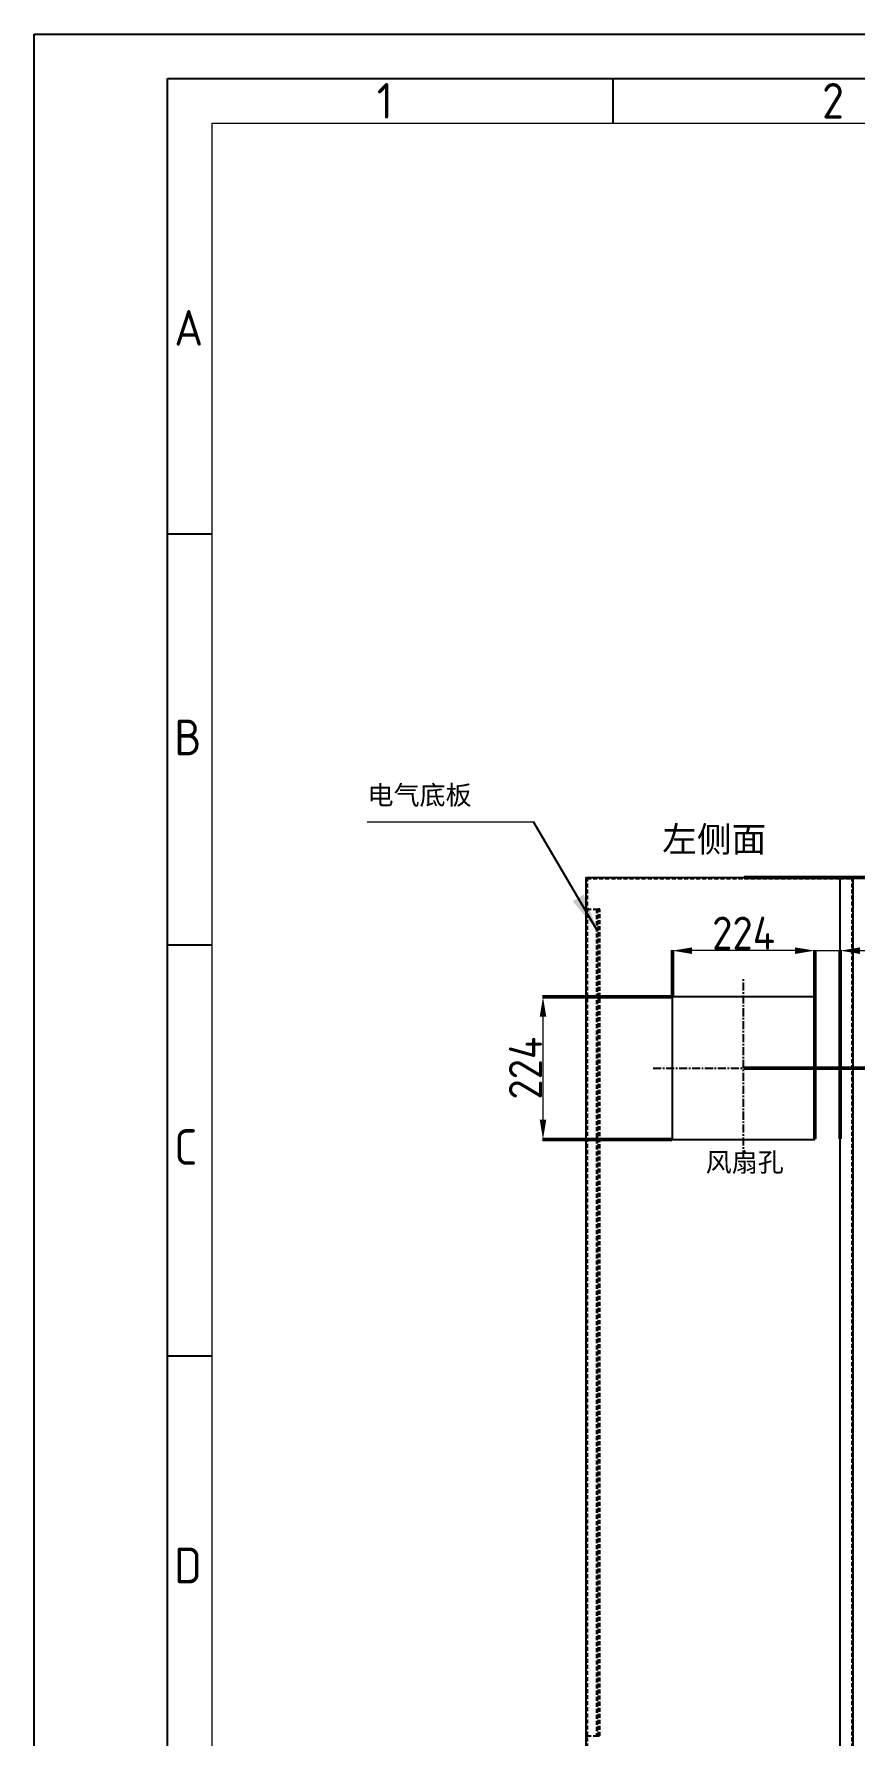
# Model space of a CAD drawing. Header units: millimetres. Extents: x 11314 to 23260, y 1528 to 5686.
# Drawn here: x 12059 to 13350, y 3010 to 5686 of the extents above; entities that cross this region are included whole.
import ezdxf

# ---------------------------------------------------------------- set-up
doc = ezdxf.new("R2010")
doc.units = ezdxf.units.MM
doc.linetypes.add('CENTERX2', pattern=[20.32, 12.7, -2.54, 2.54, -2.54])
doc.linetypes.add('HIDDEN', pattern=[9.525, 6.35, -3.175])
for name, color, linetype, lineweight in [('AM_0', 7, 'Continuous', 50), ('AM_5', 3, 'Continuous', 25), ('AM_BOR', 7, 'Continuous', 50)]:
    doc.layers.add(name, color=color, linetype=linetype, lineweight=lineweight)
doc.styles.get("Standard").update_dxf_attribs({"font": 'ISOCP.SHX', "bigfont": 'gbcbig.shx'})
doc.dimstyles.new('AM_GB', dxfattribs={"dimtxt": 3.5, "dimasz": 3.5, "dimexe": 1, "dimexo": 1, "dimgap": 1.5, "dimtad": 1, "dimdsep": 46, "dimtxsty": 'Standard', "dimcen": 0, "dimclrd": 256, "dimclre": 256, "dimclrt": 2, "dimadec": 0, "dimazin": 2, "dimtp": 0.1, "dimtm": 0.1, "dimtfac": 0.71, "dimtdec": 3, "dimtmove": 0, "dimatfit": 3, "dimfxl": 1, "dimlwd": -1, "dimlwe": -1, "dimarcsym": 0})
doc.dimstyles.new('SLDDIMSTYLE5', dxfattribs={"dimtxt": 0.18, "dimasz": 61.2, "dimexe": 0, "dimexo": 0.0625, "dimgap": 0, "dimtad": 0, "dimtih": 1, "dimtoh": 1, "dimdec": 0, "dimrnd": 1e-09, "dimzin": 0, "dimdsep": 46, "dimtxsty": 'Standard', "dimsah": 1, "dimcen": 0.09, "dimadec": 0, "dimazin": 0, "dimtfac": 61.2, "dimtdec": 0, "dimtofl": 0, "dimtmove": 0, "dimatfit": 3, "dimfxl": 1, "dimfrac": 2, "dimtolj": 1, "dimtzin": 0, "dimarcsym": 0})

# ---------------------------------------------------------------- blocks, each defined once
blk = doc.blocks.new('JG-A3')
at = {"layer": 'AM_BOR', "color": 1, "lineweight": 25}
for p, q in [((0, 297), (420, 297)), ((0, 0), (0, 297)), ((15, 292), (415, 292)), ((15, 5), (15, 292)), ((65, 292), (65, 287)), ((20, 240.83), (15, 240.83)), ((20, 194.66), (15, 194.66)), ((20, 148.5), (15, 148.5))]:
    blk.add_line(p, q, dxfattribs=at)
at = {"layer": 'AM_BOR', "color": 50, "lineweight": 20}
for p, q in [((20, 287), (410, 287)), ((20, 10), (20, 287))]:
    blk.add_line(p, q, dxfattribs=at)
at = {"layer": 'AM_BOR', "color": 1, "lineweight": 25}
for s, p in [('1', (38.5, 287.5)), ('2', (88.5, 287.5)), ('A', (15.75, 262)), ('B', (15.75, 216)), ('C', (15.75, 170)), ('D', (15.75, 123))]:
    blk.add_text(s, height=4, dxfattribs=at).set_placement(p)
blk = doc.blocks.new('*D229')
at = {"layer": 'AM_0', "color": 3, "linetype": 'ByBlock', "transparency": 16777216}
for p, q in [((13062.5, 4172.7), (13062.5, 4245.5)), ((13286.5, 4172.7), (13286.5, 4245.5))]:
    blk.add_line(p, q, dxfattribs=at)
at = {"layer": 'AM_0', "color": 3, "linetype": 'ByBlock', "lineweight": 0, "transparency": 16777216}
blk.add_line((13255.5, 4244.5), (13093.5, 4244.5), dxfattribs=at)
at = {"layer": 'AM_0', "color": 3, "lineweight": -2, "transparency": 16777216}
for points in [[(13093.5, 4249.6), (13093.5, 4239.3), (13062.5, 4244.5)], [(13255.5, 4249.6), (13255.5, 4239.3), (13286.5, 4244.5)]]:
    blk.add_solid(points, dxfattribs=at)
at = {"layer": 'Defpoints', "color": 0, "lineweight": -2, "transparency": 16777216}
for p in [(13062.5, 4244.5), (13062.5, 4171.7), (13286.5, 4171.7)]:
    blk.add_point(p, dxfattribs=at)
at = {"layer": 'AM_0', "color": 2, "lineweight": -2, "transparency": 16777216, "insert": (13174.5, 4298), "char_height": 52, "attachment_point": 2}
blk.add_mtext('224', dxfattribs=at)
blk = doc.blocks.new('*D230')
at = {"layer": 'AM_0', "color": 3, "linetype": 'ByBlock', "transparency": 16777216}
for p, q in [((13061.5, 4171.7), (12858.1, 4171.7)), ((13061.5, 3947.7), (12858.1, 3947.7))]:
    blk.add_line(p, q, dxfattribs=at)
at = {"layer": 'AM_0', "color": 3, "linetype": 'ByBlock', "lineweight": 0, "transparency": 16777216}
blk.add_line((12859.1, 4140.7), (12859.1, 3978.7), dxfattribs=at)
at = {"layer": 'AM_0', "color": 3, "lineweight": -2, "transparency": 16777216}
for points in [[(12854, 4140.7), (12864.3, 4140.7), (12859.1, 4171.7)], [(12854, 3978.7), (12864.3, 3978.7), (12859.1, 3947.7)]]:
    blk.add_solid(points, dxfattribs=at)
at = {"layer": 'Defpoints', "color": 0, "lineweight": -2, "transparency": 16777216}
for p in [(13062.5, 4171.7), (12859.1, 3947.7), (13062.5, 3947.7)]:
    blk.add_point(p, dxfattribs=at)
at = {"layer": 'AM_0', "color": 2, "lineweight": -2, "transparency": 16777216, "insert": (12805.6, 4059.7), "char_height": 52, "attachment_point": 2, "rotation": 90}
blk.add_mtext('224', dxfattribs=at)
blk = doc.blocks.new('*D231')
at = {"layer": 'AM_0', "color": 3, "linetype": 'ByBlock', "lineweight": 0, "transparency": 16777216}
for p, q in [((13255.5, 4244.5), (13224.5, 4244.5)), ((13286.5, 4244.5), (13326.5, 4244.5)), ((13357.5, 4244.5), (13453.9, 4244.5))]:
    blk.add_line(p, q, dxfattribs=at)
at = {"layer": 'AM_0', "color": 3, "linetype": 'ByBlock', "transparency": 16777216}
for p, q in [((13286.5, 3948.7), (13286.5, 4245.5)), ((13326.5, 3948.7), (13326.5, 4245.5))]:
    blk.add_line(p, q, dxfattribs=at)
at = {"layer": 'AM_0', "color": 3, "lineweight": -2, "transparency": 16777216}
for points in [[(13255.5, 4249.6), (13255.5, 4239.3), (13286.5, 4244.5)], [(13357.5, 4249.6), (13357.5, 4239.3), (13326.5, 4244.5)]]:
    blk.add_solid(points, dxfattribs=at)
at = {"layer": 'Defpoints', "color": 0, "lineweight": -2, "transparency": 16777216}
for p in [(13326.5, 4244.5), (13286.5, 3947.7), (13326.5, 3947.7)]:
    blk.add_point(p, dxfattribs=at)
at = {"layer": 'AM_0', "color": 2, "lineweight": -2, "transparency": 16777216, "insert": (13421.2, 4272), "char_height": 52, "attachment_point": 5}
blk.add_mtext('40', dxfattribs=at)
blk = doc.blocks.new('*D232')
at = {"layer": 'AM_0', "color": 3, "linetype": 'ByBlock', "transparency": 16777216}
for p, q in [((13175.5, 4359.7), (13496.1, 4359.7)), ((13175.5, 4059.7), (13496.1, 4059.7))]:
    blk.add_line(p, q, dxfattribs=at)
at = {"layer": 'AM_0', "color": 3, "linetype": 'ByBlock', "lineweight": 0, "transparency": 16777216}
blk.add_line((13495.1, 4090.7), (13495.1, 4328.7), dxfattribs=at)
at = {"layer": 'AM_0', "color": 3, "lineweight": -2, "transparency": 16777216}
for points in [[(13490, 4328.7), (13500.3, 4328.7), (13495.1, 4359.7)], [(13490, 4090.7), (13500.3, 4090.7), (13495.1, 4059.7)]]:
    blk.add_solid(points, dxfattribs=at)
at = {"layer": 'Defpoints', "color": 0, "lineweight": -2, "transparency": 16777216}
for p in [(13174.5, 4359.7), (13495.1, 4359.7), (13174.5, 4059.7)]:
    blk.add_point(p, dxfattribs=at)
at = {"layer": 'AM_0', "color": 2, "lineweight": -2, "transparency": 16777216, "insert": (13467.6, 4145.6), "char_height": 52, "attachment_point": 5, "rotation": 90}
blk.add_mtext('300', dxfattribs=at)

msp = doc.modelspace()

# ---------------------------------------------------------------- linework, layer by layer
at = {"color": 0, "linetype": 'Continuous', "lineweight": 0}
msp.add_line((12582.6167, 4446.8252), (12843.9734, 4446.8252), dxfattribs=at)
at = {"color": 7, "linetype": 'Continuous', "lineweight": -2}
for p, q in [((12926.4699, 4359.6746), (12926.4699, 2859.6746)), ((12926.4699, 4359.6746), (13326.4699, 4359.6746)), ((13326.4699, 2859.6746), (13326.4699, 4359.6746)), ((13326.4699, 4359.6746), (13346.4699, 4359.6746)), ((13346.4699, 4359.6746), (13346.4699, 2859.6746)), ((13286.4699, 4171.6746), (13062.4699, 4171.6746)), ((13062.4699, 4171.6746), (13062.4699, 3947.6746)), ((13286.4699, 3947.6746), (13286.4699, 4171.6746)), ((13062.4699, 3947.6746), (13286.4699, 3947.6746))]:
    msp.add_line(p, q, dxfattribs=at)
at = {"color": 7, "linetype": 'HIDDEN', "lineweight": -2}
for p, q in [((12928.4699, 4359.6746), (12928.4699, 2861.6746)), ((12928.4699, 4357.6745), (13326.4699, 4357.6745)), ((13326.4699, 4357.6745), (13344.4699, 4357.6745)), ((13344.4699, 4359.6746), (13344.4699, 2861.6746)), ((12928.4699, 4309.6746), (12943.4699, 4309.6746)), ((12943.4699, 4309.6746), (12943.4699, 3009.6746)), ((12943.4699, 4309.6746), (12946.4699, 4309.6746)), ((12944.4699, 4309.6746), (12944.4699, 3009.6746)), ((12948.4699, 4309.6746), (12946.4699, 4309.6746)), ((12946.4699, 3009.6746), (12946.4699, 4309.6746)), ((12948.4699, 3009.6746), (12948.4699, 4309.6746)), ((12928.4699, 3009.6746), (12943.4699, 3009.6746)), ((12943.4699, 3009.6746), (12946.4699, 3009.6746)), ((12948.4699, 3009.6746), (12946.4699, 3009.6746))]:
    msp.add_line(p, q, dxfattribs=at)
at = {"color": 7, "linetype": 'CENTERX2', "lineweight": -2}
for p, q in [((13174.4699, 3917.6746), (13174.4699, 4201.6746)), ((13032.4699, 4059.6746), (13316.4699, 4059.6746))]:
    msp.add_line(p, q, dxfattribs=at)

# ---------------------------------------------------------------- block references
at = {"lineweight": 0, "xscale": 14, "yscale": 14, "zscale": 14}
msp.add_blockref('JG-A3', (12058.9465, 1527.7504), dxfattribs=at)

# ---------------------------------------------------------------- texts
at = {"attachment_point": 1}
for s, insert, char_height, width in [('{\\fDengXian|b0|i0|c134|p2;电气底板}', (12583.213, 4504.0072), 30, 205.807927), ('{\\fSimSun|b0|i0|c134|p2;左侧面}', (13046.5701, 4439.5818), 40, 182.139526)]:
    msp.add_mtext(s, dxfattribs=dict(at, insert=insert, char_height=char_height, width=width))
at = {"layer": 'AM_5', "color": 7, "lineweight": -2, "insert": (13237.6135, 3926.9014), "char_height": 30, "width": 205.807927, "attachment_point": 3}
msp.add_mtext('{\\fSimSun|b0|i0|c134|p2;风扇孔}', dxfattribs=at)

# ---------------------------------------------------------------- dimensions: what is measured, and where the dimension line sits
at = {"layer": 'AM_0', "lineweight": -2}
for base, p1, p2, angle, picture, middle in [((13495.1471, 4359.6746), (13174.4699, 4059.6746), (13174.4699, 4359.6746), 90, '*D232', (13495.1471, 4145.6057)), ((13062.4699, 4244.464), (13286.4699, 4171.6746), (13062.4699, 4171.6746), 180, '*D229', (13174.4699, 4244.464)), ((13326.4699, 4244.464), (13286.4699, 3947.6746), (13326.4699, 3947.6746), 180, '*D231', (13421.1904, 4244.464)), ((12859.1222, 3947.6746), (13062.4699, 4171.6746), (13062.4699, 3947.6746), 90, '*D230', (12859.1222, 4059.6746))]:
    dim = msp.add_linear_dim(base=base, p1=p1, p2=p2, angle=angle, dimstyle='AM_GB', override={"dimtxt": 52, "dimasz": 31, "dimclrd": 3, "dimclre": 3, "dimlwd": 0}, dxfattribs=at)
    dim.commit()
    dim.dimension.update_dxf_attribs({"geometry": picture, "text_midpoint": middle, "dimtype": 160})

# ---------------------------------------------------------------- leaders
at = {"color": 7, "linetype": 'Continuous', "lineweight": -2}
msp.add_leader([(12945.5838, 4274.7395), (12843.9734, 4446.8252)], dimstyle='SLDDIMSTYLE5', dxfattribs=at)

doc.saveas('drawing.dxf')
